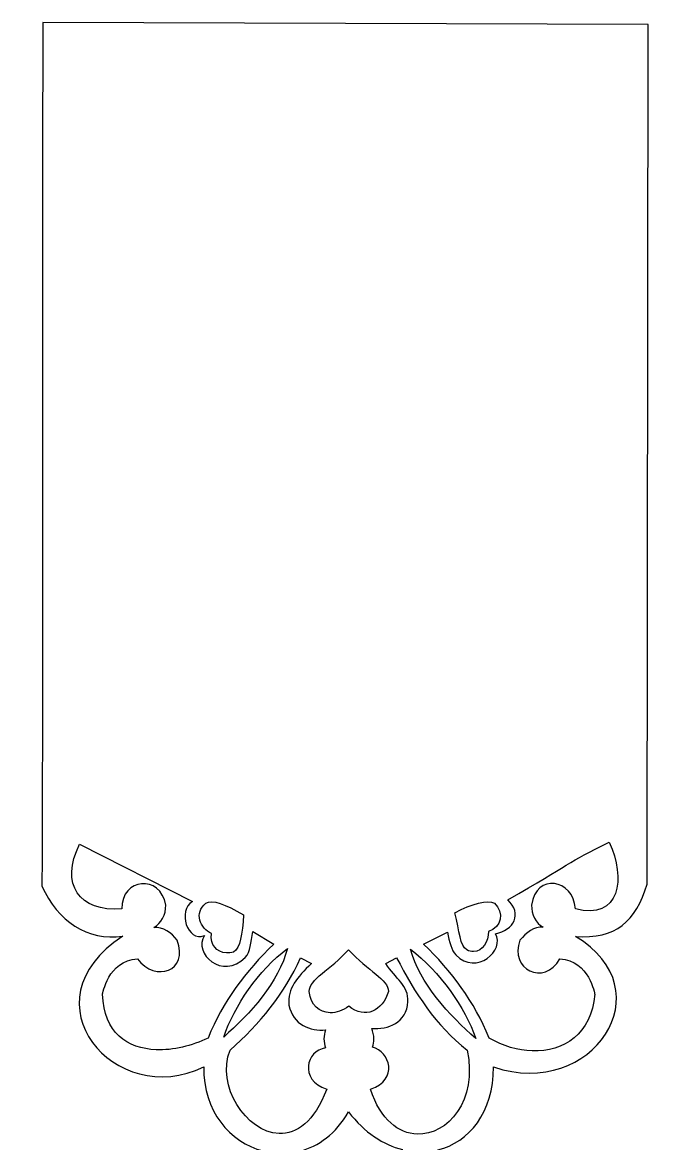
# Model space of a CAD drawing. Header units: centimetres. Extents: x -5.6 to 5.4, y -12.2 to 12.2.
# Drawn here: x -5.6 to 0.26, y 2.02 to 12.22 of the extents above; entities that cross this region are included whole.
import ezdxf

# ---------------------------------------------------------------- set-up
doc = ezdxf.new("R2010")
doc.units = ezdxf.units.CM
doc.header["$MEASUREMENT"] = 0
doc.layers.add('Layer 1', color=7, linetype='Continuous')

msp = doc.modelspace()

# ---------------------------------------------------------------- linework, layer by layer
at = {"layer": 'Layer 1', "color": 16}
for points, knots in [([(-5.41391, -10.34227), (-5.4227, -7.67428), (-5.40863, -3.15403), (-5.42275, -0.48633), (-5.42275, -0.48633), (-5.2778, -0.16784), (-5.00919, 0.01452), (-4.68616, -0.03185), (-4.68616, -0.03185), (-5.59994, 0.56504), (-4.75568, 1.55151), (-3.94956, 1.15849), (-3.94956, 1.15849), (-3.95687, 1.55607), (-3.71506, 1.83447), (-3.42363, 1.91866), (-3.42363, 1.91866), (-3.42389, 1.92019), (-3.42437, 1.92153), (-3.42437, 1.92308), (-3.42437, 1.92308), (-3.42437, 1.93305), (-3.4198, 1.94238), (-3.41111, 1.95107), (-3.41111, 1.95107), (-3.7082, 2.03072), (-3.95698, 2.31155), (-3.94956, 2.71492), (-3.94956, 2.71492), (-4.75568, 2.3219), (-5.59993, 3.30837), (-4.68615, 3.90526), (-4.68615, 3.90526), (-5.00918, 3.85889), (-5.27779, 4.04125), (-5.42275, 4.35974), (-5.42275, 4.35974), (-5.40832, 7.0844), (-5.42391, 9.49278), (-5.41391, 12.21772), (-5.41391, 12.21772), (-5.41391, 12.21772), (0.09657, 12.19857), (0.09657, 12.19857), (0.09657, 12.19857), (0.09657, 12.19857), (0.08699, 4.37889), (0.08699, 4.37889), (0.08699, 4.37889), (-0.01495, 4.03423), (-0.1998, 3.87813), (-0.5649, 3.90231), (-0.5649, 3.90231), (0.25516, 3.41897), (-0.40736, 2.4102), (-1.31107, 2.71492), (-1.31107, 2.71492), (-1.31162, 2.29844), (-1.5338, 2.03084), (-1.81711, 1.95991), (-1.81711, 1.95991), (-1.8063, 1.95038), (-1.79943, 1.94017), (-1.79943, 1.92897), (-1.79943, 1.92897), (-1.79943, 1.92255), (-1.8016, 1.9165), (-1.80532, 1.91055), (-1.80532, 1.91055), (-1.52773, 1.83514), (-1.31161, 1.56909), (-1.31106, 1.15849), (-1.31106, 1.15849), (-0.40735, 1.46321), (0.25517, 0.45518), (-0.56489, -0.02817), (-0.56489, -0.02817), (-0.19979, -0.00399), (-0.01495, -0.16082), (0.087, -0.50548), (0.087, -0.50548), (0.08821, -3.25307), (0.09658, -7.58816), (0.09658, -10.33576), (0.09658, -10.33576), (0.09658, -10.33576), (-5.41391, -10.34227), (-5.41391, -10.34227)], [0, 0, 0, 0, 0.04347826, 0.04347826, 0.04347826, 0.04347826, 0.08695652, 0.08695652, 0.08695652, 0.08695652, 0.13043478, 0.13043478, 0.13043478, 0.13043478, 0.17391304, 0.17391304, 0.17391304, 0.17391304, 0.2173913, 0.2173913, 0.2173913, 0.2173913, 0.26086957, 0.26086957, 0.26086957, 0.26086957, 0.30434783, 0.30434783, 0.30434783, 0.30434783, 0.34782609, 0.34782609, 0.34782609, 0.34782609, 0.39130435, 0.39130435, 0.39130435, 0.39130435, 0.43478261, 0.43478261, 0.43478261, 0.43478261, 0.47826087, 0.47826087, 0.47826087, 0.47826087, 0.52173913, 0.52173913, 0.52173913, 0.52173913, 0.56521739, 0.56521739, 0.56521739, 0.56521739, 0.60869565, 0.60869565, 0.60869565, 0.60869565, 0.65217391, 0.65217391, 0.65217391, 0.65217391, 0.69565217, 0.69565217, 0.69565217, 0.69565217, 0.73913043, 0.73913043, 0.73913043, 0.73913043, 0.7826087, 0.7826087, 0.7826087, 0.7826087, 0.82608696, 0.82608696, 0.82608696, 0.82608696, 0.86956522, 0.86956522, 0.86956522, 0.86956522, 0.91304348, 0.91304348, 0.91304348, 0.91304348, 1, 1, 1, 1]), ([(-4.38268, 2.87108), (-4.22735, 2.86478), (-4.05813, 2.90656), (-3.90979, 2.97789), (-3.90979, 2.97789), (-3.77456, 3.30938), (-3.56694, 3.58731), (-3.31167, 3.83308), (-3.31167, 3.83308), (-3.31167, 3.83308), (-3.50097, 3.94799), (-3.50097, 3.94799), (-3.50097, 3.94799), (-3.52608, 3.84514), (-3.51679, 3.76653), (-3.57242, 3.71007), (-3.57242, 3.71007), (-3.77732, 3.5021), (-4.04831, 3.74818), (-3.94366, 3.91042), (-3.94366, 3.91042), (-4.09818, 3.84836), (-4.19048, 4.1377), (-4.05268, 4.22126), (-4.05268, 4.22126), (-4.05268, 4.22126), (-5.07876, 4.7413), (-5.07876, 4.7413), (-5.07876, 4.7413), (-5.26009, 4.3771), (-5.08455, 4.12391), (-4.69426, 4.15276), (-4.69426, 4.15276), (-4.70072, 4.43763), (-4.34306, 4.46797), (-4.29502, 4.18812), (-4.29502, 4.18812), (-4.29351, 4.10078), (-4.33539, 4.02012), (-4.4033, 3.98408), (-4.4033, 3.98408), (-4.31992, 3.98892), (-4.24596, 3.93947), (-4.18969, 3.8677), (-4.18969, 3.8677), (-4.08567, 3.58486), (-4.38589, 3.48169), (-4.55357, 3.69755), (-4.55357, 3.69755), (-4.82268, 3.68268), (-4.87031, 3.37639), (-4.87031, 3.37639), (-4.87031, 3.37639), (-4.8602, 3.02399), (-4.64158, 2.88158), (-4.38268, 2.87108)], [0, 0, 0, 0, 0.06666667, 0.06666667, 0.06666667, 0.06666667, 0.13333333, 0.13333333, 0.13333333, 0.13333333, 0.2, 0.2, 0.2, 0.2, 0.26666667, 0.26666667, 0.26666667, 0.26666667, 0.33333333, 0.33333333, 0.33333333, 0.33333333, 0.4, 0.4, 0.4, 0.4, 0.46666667, 0.46666667, 0.46666667, 0.46666667, 0.53333333, 0.53333333, 0.53333333, 0.53333333, 0.6, 0.6, 0.6, 0.6, 0.66666667, 0.66666667, 0.66666667, 0.66666667, 0.73333333, 0.73333333, 0.73333333, 0.73333333, 0.8, 0.8, 0.8, 0.8, 0.86666667, 0.86666667, 0.86666667, 0.86666667, 1, 1, 1, 1]), ([(-0.95824, 2.86076), (-0.67168, 2.85177), (-0.41808, 3.01535), (-0.39032, 3.37638), (-0.39032, 3.37638), (-0.39032, 3.37638), (-0.43794, 3.68266), (-0.70706, 3.69754), (-0.70706, 3.69754), (-0.85109, 3.44752), (-1.16968, 3.60175), (-1.0702, 3.86769), (-1.0702, 3.86769), (-1.01333, 3.94022), (-0.94216, 3.9914), (-0.85953, 3.98628), (-0.85953, 3.98628), (-0.92523, 4.02329), (-0.96635, 4.10239), (-0.96486, 4.18811), (-0.96486, 4.18811), (-0.92629, 4.48041), (-0.5812, 4.42663), (-0.56636, 4.15275), (-0.56636, 4.15275), (-0.15829, 4.04862), (-0.10503, 4.42906), (-0.25773, 4.75971), (-0.25773, 4.75971), (-0.64799, 4.5732), (-0.60315, 4.56376), (-1.18142, 4.23599), (-1.18142, 4.23599), (-1.04447, 4.1105), (-1.12696, 3.95686), (-1.29412, 3.92662), (-1.29412, 3.92662), (-1.20202, 3.78186), (-1.46596, 3.53911), (-1.65505, 3.73437), (-1.65505, 3.73437), (-1.69219, 3.77716), (-1.71584, 3.85027), (-1.72871, 3.94135), (-1.72871, 3.94135), (-1.72871, 3.94135), (-1.94822, 3.83307), (-1.94822, 3.83307), (-1.94822, 3.83307), (-1.69295, 3.58731), (-1.48607, 3.30937), (-1.35084, 2.97788), (-1.35084, 2.97788), (-1.22489, 2.90452), (-1.08849, 2.86485), (-0.95823, 2.86076), (-0.95823, 2.86076), (-0.95823, 2.86076), (-0.95824, 2.86076), (-0.95824, 2.86076)], [0, 0, 0, 0, 0.0625, 0.0625, 0.0625, 0.0625, 0.125, 0.125, 0.125, 0.125, 0.1875, 0.1875, 0.1875, 0.1875, 0.25, 0.25, 0.25, 0.25, 0.3125, 0.3125, 0.3125, 0.3125, 0.375, 0.375, 0.375, 0.375, 0.4375, 0.4375, 0.4375, 0.4375, 0.5, 0.5, 0.5, 0.5, 0.5625, 0.5625, 0.5625, 0.5625, 0.625, 0.625, 0.625, 0.625, 0.6875, 0.6875, 0.6875, 0.6875, 0.75, 0.75, 0.75, 0.75, 0.8125, 0.8125, 0.8125, 0.8125, 0.875, 0.875, 0.875, 0.875, 1, 1, 1, 1]), ([(-3.74258, 3.75278), (-3.72214, 3.75169), (-3.70011, 3.75432), (-3.67776, 3.76015), (-3.67776, 3.76015), (-3.61692, 3.79641), (-3.59793, 3.92305), (-3.58642, 4.09825), (-3.58642, 4.09825), (-3.75566, 4.19865), (-3.87031, 4.23984), (-3.93115, 4.20358), (-3.93115, 4.20358), (-4.03877, 4.11985), (-3.9837, 3.97366), (-3.87738, 3.92809), (-3.87738, 3.92809), (-3.89451, 3.8246), (-3.83114, 3.75752), (-3.74258, 3.75278)], [0, 0, 0, 0, 0.16666667, 0.16666667, 0.16666667, 0.16666667, 0.33333333, 0.33333333, 0.33333333, 0.33333333, 0.5, 0.5, 0.5, 0.5, 0.66666667, 0.66666667, 0.66666667, 0.66666667, 1, 1, 1, 1]), ([(-1.49301, 3.76457), (-1.40947, 3.76567), (-1.35916, 3.85654), (-1.356, 3.94725), (-1.356, 3.94725), (-1.24003, 3.98742), (-1.20881, 4.12124), (-1.3037, 4.20359), (-1.3037, 4.20359), (-1.36453, 4.23985), (-1.50627, 4.19974), (-1.66463, 4.11741), (-1.66463, 4.11741), (-1.61998, 3.94694), (-1.61645, 3.81557), (-1.55561, 3.77931), (-1.55561, 3.77931), (-1.53297, 3.76889), (-1.51228, 3.76432), (-1.493, 3.76458), (-1.493, 3.76458), (-1.493, 3.76458), (-1.49301, 3.76457), (-1.49301, 3.76457)], [0, 0, 0, 0, 0.14285714, 0.14285714, 0.14285714, 0.14285714, 0.28571429, 0.28571429, 0.28571429, 0.28571429, 0.42857143, 0.42857143, 0.42857143, 0.42857143, 0.57142857, 0.57142857, 0.57142857, 0.57142857, 0.71428571, 0.71428571, 0.71428571, 0.71428571, 1, 1, 1, 1]), ([(-3.76762, 2.98746), (-3.52783, 3.19314), (-3.26656, 3.49004), (-3.18644, 3.7933), (-3.18644, 3.7933), (-3.45394, 3.59164), (-3.66927, 3.26925), (-3.76762, 2.98746)], [0, 0, 0, 0, 0.33333333, 0.33333333, 0.33333333, 0.33333333, 1, 1, 1, 1]), ([(-2.79973, 3.20844), (-2.74299, 3.20669), (-2.68141, 3.22754), (-2.62884, 3.2681), (-2.62884, 3.2681), (-2.47994, 3.14565), (-2.32109, 3.22615), (-2.26791, 3.40142), (-2.26791, 3.40142), (-2.26791, 3.51192), (-2.45215, 3.58549), (-2.63252, 3.7815), (-2.63252, 3.7815), (-2.79534, 3.59759), (-2.98977, 3.51191), (-2.98977, 3.40142), (-2.98977, 3.40142), (-2.97655, 3.2748), (-2.89429, 3.21134), (-2.79973, 3.20843), (-2.79973, 3.20843), (-2.79973, 3.20843), (-2.79973, 3.20844), (-2.79973, 3.20844)], [0, 0, 0, 0, 0.14285714, 0.14285714, 0.14285714, 0.14285714, 0.28571429, 0.28571429, 0.28571429, 0.28571429, 0.42857143, 0.42857143, 0.42857143, 0.42857143, 0.57142857, 0.57142857, 0.57142857, 0.57142857, 0.71428571, 0.71428571, 0.71428571, 0.71428571, 1, 1, 1, 1]), ([(-1.47312, 2.9742), (-1.57146, 3.25598), (-1.79932, 3.58427), (-2.06682, 3.78593), (-2.06682, 3.78593), (-1.9867, 3.48267), (-1.71291, 3.17988), (-1.47312, 2.9742)], [0, 0, 0, 0, 0.33333333, 0.33333333, 0.33333333, 0.33333333, 1, 1, 1, 1]), ([(-3.26305, 2.10943), (-3.1062, 2.10393), (-2.94311, 2.21282), (-2.82993, 2.51161), (-2.82993, 2.51161), (-3.08484, 2.60134), (-3.01664, 2.86261), (-2.83951, 2.88875), (-2.83951, 2.88875), (-2.84926, 2.91407), (-2.85498, 2.94175), (-2.85498, 2.97051), (-2.85498, 2.97051), (-2.85498, 2.99888), (-2.84901, 3.0265), (-2.83951, 3.05154), (-2.83951, 3.05154), (-2.979, 3.03762), (-3.13559, 3.09965), (-3.17466, 3.2762), (-3.17466, 3.2762), (-3.18746, 3.43213), (-3.10255, 3.52558), (-2.96768, 3.65702), (-2.96768, 3.65702), (-2.96768, 3.65702), (-3.06712, 3.70785), (-3.06712, 3.70785), (-3.06712, 3.70785), (-3.21483, 3.37784), (-3.44233, 3.10689), (-3.70943, 2.86739), (-3.70943, 2.86739), (-3.84014, 2.54708), (-3.56249, 2.11993), (-3.26305, 2.10943)], [0, 0, 0, 0, 0.1, 0.1, 0.1, 0.1, 0.2, 0.2, 0.2, 0.2, 0.3, 0.3, 0.3, 0.3, 0.4, 0.4, 0.4, 0.4, 0.5, 0.5, 0.5, 0.5, 0.6, 0.6, 0.6, 0.6, 0.7, 0.7, 0.7, 0.7, 0.8, 0.8, 0.8, 0.8, 1, 1, 1, 1]), ([(-2.00642, 2.10354), (-1.72872, 2.09321), (-1.45454, 2.40717), (-1.5512, 2.86739), (-1.5512, 2.86739), (-1.83758, 3.09014), (-2.0285, 3.39137), (-2.19351, 3.70785), (-2.19351, 3.70785), (-2.19351, 3.70785), (-2.29295, 3.65702), (-2.29295, 3.65702), (-2.29295, 3.65702), (-2.2023, 3.51813), (-2.08249, 3.45266), (-2.09039, 3.30935), (-2.09039, 3.30935), (-2.10101, 3.1168), (-2.27272, 3.05367), (-2.42038, 3.06554), (-2.42038, 3.06554), (-2.40728, 3.03683), (-2.40049, 3.00413), (-2.40049, 2.97052), (-2.40049, 2.97052), (-2.40049, 2.94398), (-2.40539, 2.91832), (-2.41375, 2.89465), (-2.41375, 2.89465), (-2.25375, 2.85324), (-2.1735, 2.60329), (-2.42996, 2.51162), (-2.42996, 2.51162), (-2.34074, 2.23264), (-2.17304, 2.10974), (-2.00641, 2.10355), (-2.00641, 2.10355), (-2.00641, 2.10355), (-2.00642, 2.10354), (-2.00642, 2.10354)], [0, 0, 0, 0, 0.09090909, 0.09090909, 0.09090909, 0.09090909, 0.18181818, 0.18181818, 0.18181818, 0.18181818, 0.27272727, 0.27272727, 0.27272727, 0.27272727, 0.36363636, 0.36363636, 0.36363636, 0.36363636, 0.45454545, 0.45454545, 0.45454545, 0.45454545, 0.54545455, 0.54545455, 0.54545455, 0.54545455, 0.63636364, 0.63636364, 0.63636364, 0.63636364, 0.72727273, 0.72727273, 0.72727273, 0.72727273, 0.81818182, 0.81818182, 0.81818182, 0.81818182, 1, 1, 1, 1]), ([(-2.63032, 1.56804), (-2.48926, 1.75098), (-2.32184, 1.86143), (-2.15448, 1.90761), (-2.15448, 1.90761), (-2.15954, 1.91445), (-2.16258, 1.92145), (-2.16258, 1.92897), (-2.16258, 1.92897), (-2.16258, 1.94144), (-2.15444, 1.95253), (-2.14122, 1.96285), (-2.14122, 1.96285), (-2.31296, 2.00678), (-2.48556, 2.11762), (-2.63032, 2.30537), (-2.63032, 2.30537), (-2.74589, 2.10675), (-2.90538, 1.99266), (-3.07375, 1.94886), (-3.07375, 1.94886), (-3.06628, 1.94072), (-3.06197, 1.93229), (-3.06197, 1.92308), (-3.06197, 1.92308), (-3.06197, 1.92257), (-3.06194, 1.92211), (-3.06197, 1.92161), (-3.06197, 1.92161), (-2.89795, 1.87561), (-2.7432, 1.76202), (-2.63032, 1.56804)], [0, 0, 0, 0, 0.11111111, 0.11111111, 0.11111111, 0.11111111, 0.22222222, 0.22222222, 0.22222222, 0.22222222, 0.33333333, 0.33333333, 0.33333333, 0.33333333, 0.44444444, 0.44444444, 0.44444444, 0.44444444, 0.55555556, 0.55555556, 0.55555556, 0.55555556, 0.66666667, 0.66666667, 0.66666667, 0.66666667, 0.77777778, 0.77777778, 0.77777778, 0.77777778, 1, 1, 1, 1])]:
    msp.add_open_spline(points, degree=3, knots=knots, dxfattribs=at)

doc.saveas('drawing.dxf')
